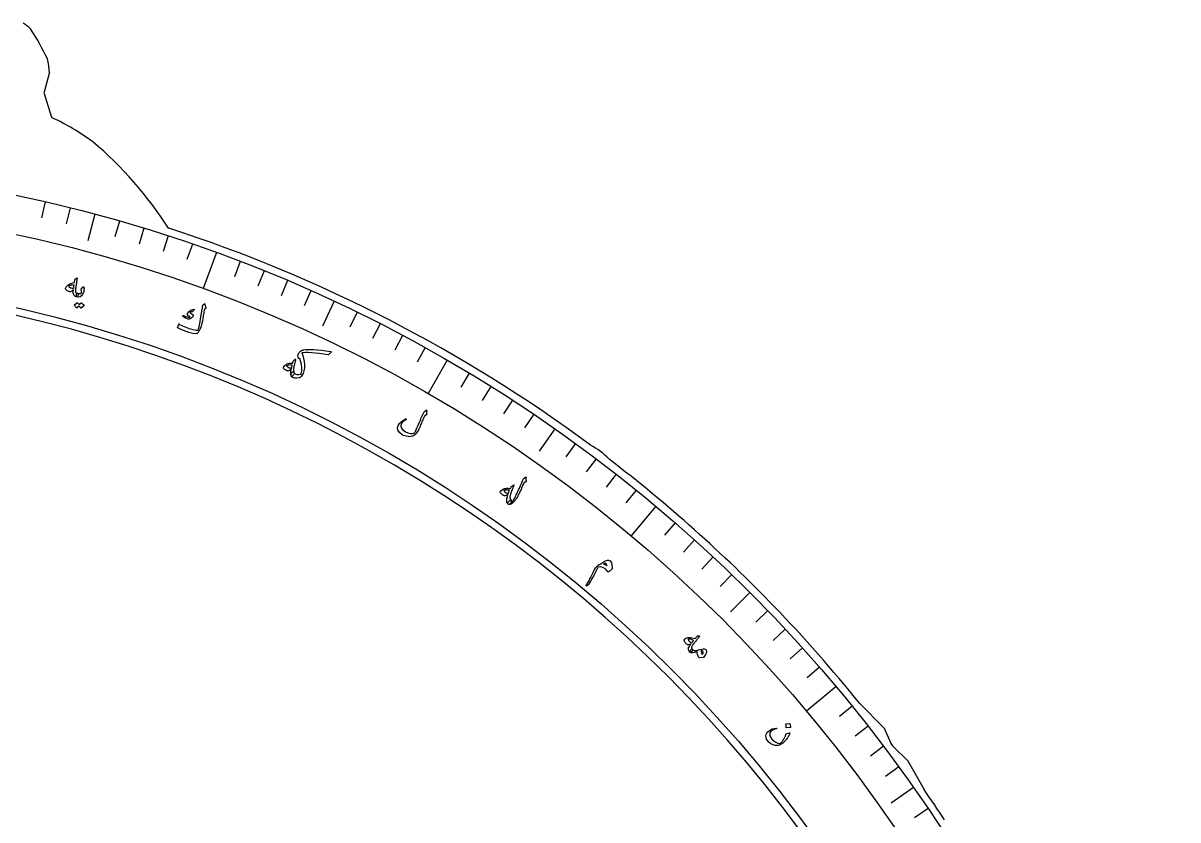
# Model space of a CAD drawing. Header units: millimetres. Extents: x -86 to 86, y -85 to 109.
# Drawn here: x 17.7 to 84.6, y 46.6 to 92.7 of the extents above; entities that cross this region are included whole.
import ezdxf

# ---------------------------------------------------------------- set-up
doc = ezdxf.new("R2010")
doc.units = ezdxf.units.MM
for name, color, linetype in [('CUT_INNER', 6, 'Continuous'), ('CUT_OUTER', 1, 'Continuous'), ('ENGRAVE', 7, 'Continuous'), ('ENGRAVE_FINE', 8, 'Continuous'), ('TEXT', 5, 'Continuous')]:
    doc.layers.add(name, color=color, linetype=linetype)

msp = doc.modelspace()

# ---------------------------------------------------------------- linework, layer by layer
at = {"layer": 'CUT_INNER'}
msp.add_arc((0, 0), 77.775, 126.210938, 87.539062, dxfattribs=at)
at = {"layer": 'CUT_OUTER'}
for points in [[(19.2634, 89.9096), (19.2625, 89.9059), (18.9478, 88.7523)], [(18.9491, 88.6686), (19.3553, 87.3496)], [(26.147, 80.8785), (26.1672, 80.872)], [(66.1552, 53.3706), (67.5377, 51.9884), (67.54, 51.9859), (67.5415, 51.9828), (67.9454, 51.0726), (67.9607, 51.0524), (68.0567, 50.9238), (68.9539, 50.0266), (68.9561, 50.0241), (68.9579, 50.0213), (69.8757, 48.3976)]]:
    msp.add_lwpolyline(points, dxfattribs=at)
for centre, radius, start, end in [((14.9527, 88.5672), 5.0188, 50.075218, 56.295423), ((1.932, 82.1338), 19.2228, 26.370134, 32.33712), ((11.0298, 89.124), 8.2709, 5.450292, 10.787015), ((19.0925, 88.7128), 0.15, 164.73801, 197.114812), ((19.4986, 87.3938), 0.15, 197.114812, 239.420089), ((13.6425, 74.8071), 13.733, 53.698462, 65.110701), ((7.6636, 69.1099), 21.912, 32.485501, 49.91593), ((0.0032, 0.0077), 84.9916, 53.494836, 72.070763), ((48.7133, 64.7289), 4.0439, 43.296369, 62.759891), ((0.0515, 0.0537), 84.9257, 43.943312, 52.580194), ((0.1367, 0.1262), 84.814, 38.886408, 43.948011), ((3.5018, 2.3632), 80.7754, 33.23567, 34.743674)]:
    msp.add_arc(centre, radius, start, end, dxfattribs=at)
at = {"layer": 'ENGRAVE'}
for points in [[(21.8874, 81.685), (21.476, 80.1496)], [(28.9234, 79.4665), (28.1623, 77.3754)], [(35.7393, 76.6433), (35.0676, 75.2027)], [(42.2833, 73.2367), (41.1706, 71.3096)], [(48.5054, 69.2728), (47.5937, 67.9708)], [(54.3583, 64.7817), (52.9279, 63.077)], [(59.7975, 59.7975), (58.6736, 58.6736)], [(64.7817, 54.3583), (63.077, 52.9279)], [(69.2728, 48.5054), (67.9708, 47.5937)]]:
    msp.add_lwpolyline(points, dxfattribs=at)
for radius in [84.5665, 82.3412, 78.2085]:
    msp.add_circle((0, 0), radius, dxfattribs=at)
at = {"layer": 'ENGRAVE_FINE'}
for points in [[(19.0233, 82.3991), (18.8088, 81.4698)], [(20.4585, 82.0545), (20.2278, 81.1291)], [(23.3097, 81.2905), (23.0468, 80.3738)], [(24.7249, 80.8713), (24.446, 79.9593)], [(26.1325, 80.4275), (25.8378, 79.5205)], [(27.5322, 79.9592), (27.2217, 79.0575)], [(30.3059, 78.9496), (29.9641, 78.0593)], [(31.6792, 78.4087), (31.3219, 77.5244)], [(33.0428, 77.8439), (32.6701, 76.966)], [(34.3963, 77.2553), (34.0084, 76.3841)], [(37.0715, 76.0079), (36.6534, 75.1507)], [(38.3924, 75.3493), (37.9594, 74.4996)], [(39.7016, 74.6678), (39.2538, 73.8257)], [(40.9987, 73.9635), (40.5363, 73.1294)], [(43.555, 72.4876), (43.0638, 71.6702)], [(44.8134, 71.7165), (44.308, 70.9077)], [(46.0582, 70.9234), (45.5388, 70.1236)], [(47.289, 70.1088), (46.7557, 69.3182)], [(49.7069, 68.4157), (49.1464, 67.6442)], [(50.8934, 67.5378), (50.3194, 66.7762)], [(52.0643, 66.6393), (51.4772, 65.8878)], [(53.2194, 65.7205), (52.6192, 64.9793)], [(55.4806, 63.8231), (54.8549, 63.1034)], [(56.586, 62.8452), (55.9479, 62.1364)], [(57.6742, 61.848), (57.0238, 61.1505)], [(58.7448, 60.832), (58.0823, 60.146)], [(60.832, 58.7448), (60.146, 58.0823)], [(61.848, 57.6742), (61.1505, 57.0238)], [(62.8452, 56.586), (62.1364, 55.9479)], [(63.8231, 55.4806), (63.1034, 54.8549)], [(65.7205, 53.2194), (64.9793, 52.6192)], [(66.6393, 52.0643), (65.8878, 51.4772)], [(67.5378, 50.8934), (66.7762, 50.3194)], [(68.4157, 49.7069), (67.6442, 49.1464)], [(70.1088, 47.289), (69.3182, 46.7557)]]:
    msp.add_lwpolyline(points, dxfattribs=at)
at = {"layer": 'TEXT'}
for points in [[(20.8252, 77.9846), (20.8427, 77.9953), (20.8538, 77.9942), (20.8587, 77.9812), (20.8574, 77.9563), (20.8551, 77.9417), (20.8523, 77.9214), (20.8489, 77.8954), (20.8449, 77.8637), (20.8401, 77.8261), (20.8343, 77.7823), (20.8274, 77.7323), (20.8194, 77.6761), (20.8116, 77.6209), (20.8046, 77.5715), (20.7984, 77.5278), (20.793, 77.49), (20.7883, 77.4581), (20.7845, 77.4322), (20.7816, 77.4125), (20.7796, 77.3988), (20.7689, 77.312), (20.7683, 77.2425), (20.7779, 77.1902), (20.7976, 77.1552), (20.8139, 77.1392), (20.8352, 77.126), (20.8615, 77.1153), (20.8928, 77.1073), (20.9104, 77.0993), (20.9221, 77.0864), (20.9279, 77.0687), (20.9277, 77.0461), (20.9228, 77.0202), (20.915, 76.9947), (20.9042, 76.9698), (20.8905, 76.9453), (20.876, 76.9252), (20.8623, 76.9111), (20.8492, 76.903), (20.8368, 76.9008), (20.7772, 76.9175), (20.7286, 76.9423), (20.6911, 76.9752), (20.6646, 77.0162), (20.6476, 77.0704), (20.6396, 77.1379), (20.6407, 77.2187), (20.6507, 77.3127), (20.6037, 77.2664), (20.5592, 77.232), (20.5173, 77.2094), (20.478, 77.1988), (20.4485, 77.1991), (20.4153, 77.205), (20.3784, 77.2164), (20.3377, 77.2334), (20.2958, 77.2552), (20.2614, 77.2768), (20.2347, 77.2982), (20.2156, 77.3195), (20.2019, 77.3432), (20.1947, 77.3661), (20.1941, 77.3883), (20.1999, 77.4096), (20.2122, 77.435), (20.229, 77.4622), (20.2503, 77.4914), (20.2761, 77.5224), (20.3038, 77.5531), (20.3273, 77.5772), (20.3466, 77.5947), (20.3618, 77.6056), (20.4407, 77.6457), (20.5245, 77.6808), (20.6132, 77.7108), (20.7069, 77.7357), (20.7156, 77.7806), (20.7236, 77.8192), (20.7308, 77.8516), (20.7373, 77.8777), (20.7444, 77.8991), (20.7535, 77.9176), (20.7646, 77.9331), (20.7777, 77.9456)], [(20.6857, 77.5913), (20.5946, 77.5849), (20.5145, 77.5685), (20.4454, 77.542), (20.3872, 77.5056), (20.3824, 77.4997), (20.381, 77.4937), (20.3829, 77.4873), (20.388, 77.4807), (20.4093, 77.4642), (20.4333, 77.4495), (20.4598, 77.4367), (20.4891, 77.4258), (20.521, 77.4168), (20.5555, 77.4097), (20.5927, 77.4045), (20.6326, 77.4012), (20.6389, 77.4015), (20.646, 77.4032), (20.6537, 77.4062), (20.6621, 77.4106), (20.6658, 77.4297), (20.6692, 77.4499), (20.6725, 77.471), (20.6755, 77.4931), (20.6784, 77.5162), (20.681, 77.5402), (20.6834, 77.5653), (20.6857, 77.5913)], [(21.1057, 77.3475), (21.2089, 77.4721), (21.2227, 77.4851), (21.2342, 77.4879), (21.2437, 77.4806), (21.2509, 77.463), (21.2597, 77.414), (21.2633, 77.3644), (21.2619, 77.3142), (21.2553, 77.2634), (21.2434, 77.2117), (21.226, 77.1589), (21.203, 77.1051), (21.1745, 77.0501), (21.1097, 76.9622), (21.0318, 76.9081), (20.9409, 76.8876), (20.8368, 76.9008), (20.8272, 76.9112), (20.8213, 76.9364), (20.8191, 76.9762), (20.8205, 77.0308), (20.8243, 77.0592), (20.8311, 77.0815), (20.8409, 77.0978), (20.8537, 77.108), (20.8624, 77.1109), (20.8718, 77.1117), (20.882, 77.1105), (20.8928, 77.1073), (20.9566, 77.0921), (21.0152, 77.09), (21.0684, 77.1011), (21.1164, 77.1252), (21.1189, 77.1275), (21.1204, 77.1309), (21.1211, 77.1355), (21.1208, 77.1413), (21.1206, 77.1761), (21.1163, 77.2127), (21.1079, 77.2511), (21.0953, 77.2912), (21.0916, 77.306), (21.0922, 77.3204), (21.0969, 77.3342), (21.1057, 77.3475)], [(21.1052, 76.5489), (21.1088, 76.551), (21.1133, 76.5516), (21.1185, 76.5508), (21.1246, 76.5485), (21.1446, 76.5339), (21.1637, 76.5186), (21.1818, 76.5026), (21.199, 76.486), (21.2153, 76.4685), (21.2309, 76.45), (21.2457, 76.4305), (21.2597, 76.4099), (21.2619, 76.4042), (21.2621, 76.3988), (21.2602, 76.3936), (21.2563, 76.3887), (21.0992, 76.2448), (21.0956, 76.2433), (21.0913, 76.2445), (21.0861, 76.2484), (21.0801, 76.255), (21.0764, 76.2606), (21.0699, 76.2686), (21.0608, 76.2791), (21.049, 76.292), (21.0343, 76.3075), (21.0169, 76.3258), (20.9965, 76.3469), (20.9732, 76.3708), (20.8501, 76.2591), (20.845, 76.256), (20.8396, 76.2564), (20.834, 76.2602), (20.8281, 76.2675), (20.8229, 76.2739), (20.8148, 76.2835), (20.8036, 76.2964), (20.7893, 76.3126), (20.7717, 76.3322), (20.7504, 76.3552), (20.7255, 76.3817), (20.6969, 76.4116), (20.6943, 76.416), (20.6937, 76.4199), (20.6951, 76.4232), (20.6984, 76.426), (20.8551, 76.5632), (20.8587, 76.5653), (20.8632, 76.566), (20.8684, 76.5652), (20.8745, 76.5629), (20.8919, 76.5515), (20.9083, 76.5392), (20.924, 76.5261), (20.9388, 76.5121), (20.9527, 76.4974), (20.9659, 76.4821), (20.9784, 76.4663), (20.99, 76.4499)], [(28.2572, 76.4795), (28.2611, 76.4509), (28.2661, 76.4233), (28.2721, 76.3968), (28.2791, 76.3713), (28.2872, 76.3468), (28.2967, 76.3233), (28.3075, 76.3007), (28.3195, 76.279), (28.3232, 76.268), (28.3218, 76.2572), (28.3153, 76.2468), (28.3038, 76.2366), (28.2383, 76.1849), (28.2317, 76.1791), (28.2266, 76.174), (28.223, 76.1696), (28.221, 76.1659), (28.1911, 75.9714), (28.1627, 75.7962), (28.1358, 75.6401), (28.1106, 75.5032), (28.0869, 75.3858), (28.0647, 75.2879), (28.0441, 75.2095), (28.0251, 75.1508), (27.9844, 75.0416), (27.9695, 75.0077), (27.9529, 74.9744), (27.9347, 74.9415), (27.9147, 74.909), (27.8928, 74.8771), (27.869, 74.8458), (27.8432, 74.8151), (27.8154, 74.7849), (27.7289, 74.757), (27.5684, 74.7756), (27.3337, 74.8404), (27.0244, 74.9505), (26.9291, 74.9886), (26.8418, 75.0262), (26.7625, 75.0634), (26.6912, 75.1001), (26.6854, 75.1055), (26.6821, 75.1116), (26.6812, 75.1184), (26.6827, 75.1258), (26.6929, 75.1609), (26.7024, 75.1927), (26.7112, 75.2212), (26.7193, 75.2465), (26.7269, 75.2689), (26.734, 75.2887), (26.7406, 75.3057), (26.7467, 75.3201), (26.7506, 75.328), (26.7552, 75.3316), (26.7604, 75.3308), (26.7663, 75.3257), (26.8129, 75.2913), (26.8761, 75.2557), (26.9557, 75.2188), (27.0519, 75.1807), (27.3425, 75.0756), (27.5745, 75.0064), (27.7483, 74.9735), (27.8641, 74.9773), (27.8892, 75.0452), (27.9212, 75.1736), (27.96, 75.3625), (28.0055, 75.612), (28.0489, 75.8626), (28.0808, 76.0524), (28.1013, 76.1815), (28.1106, 76.2498), (28.1126, 76.2687), (28.1145, 76.2864), (28.1162, 76.3029), (28.1178, 76.3181), (28.1192, 76.332), (28.1204, 76.3444), (28.1214, 76.3553), (28.1221, 76.3647), (28.125, 76.3847), (28.1309, 76.4026), (28.14, 76.4184), (28.1521, 76.4322), (28.2265, 76.501), (28.2321, 76.5054), (28.2373, 76.5078), (28.2421, 76.5081), (28.2465, 76.5063), (28.2508, 76.5014), (28.254, 76.4953), (28.2562, 76.488), (28.2572, 76.4795)], [(27.632, 76.1819), (27.636, 76.1798), (27.6391, 76.1768), (27.6412, 76.1728), (27.6423, 76.168), (27.6419, 76.1642), (27.6408, 76.1603), (27.639, 76.1564), (27.6366, 76.1524), (27.5462, 76.0511), (27.5361, 76.0412), (27.5267, 76.0342), (27.518, 76.03), (27.5101, 76.0288), (27.4789, 76.0311), (27.451, 76.0293), (27.4264, 76.0235), (27.4052, 76.0136), (27.3991, 76.0066), (27.4002, 75.9964), (27.4085, 75.983), (27.4238, 75.9665), (27.4349, 75.9576), (27.4464, 75.9488), (27.4585, 75.9402), (27.4711, 75.9317), (27.4844, 75.9232), (27.4985, 75.9148), (27.5133, 75.9064), (27.529, 75.898), (27.5776, 75.8537), (27.5782, 75.7986), (27.5311, 75.7328), (27.4362, 75.6561), (27.4012, 75.6357), (27.3691, 75.6216), (27.3399, 75.6137), (27.3136, 75.612), (27.2868, 75.6158), (27.2515, 75.6261), (27.2078, 75.643), (27.1557, 75.6663), (27.1293, 75.6788), (27.1046, 75.6916), (27.0815, 75.7047), (27.0602, 75.7182), (27.0405, 75.7315), (27.0221, 75.7444), (27.0051, 75.7568), (26.9896, 75.7686), (26.9809, 75.7785), (26.9756, 75.7881), (26.9737, 75.7974), (26.9752, 75.8065), (26.9797, 75.8149), (26.9862, 75.8196), (26.9946, 75.8209), (27.0049, 75.8187), (27.037, 75.8096), (27.0732, 75.7987), (27.1135, 75.786), (27.1579, 75.7716), (27.2408, 75.7445), (27.3067, 75.7263), (27.3554, 75.7171), (27.3871, 75.7169), (27.3917, 75.7182), (27.3949, 75.721), (27.3968, 75.7252), (27.3972, 75.7309), (27.3964, 75.7348), (27.3938, 75.7391), (27.3894, 75.7436), (27.3833, 75.7486), (27.3237, 75.7877), (27.2993, 75.8054), (27.2796, 75.8239), (27.2646, 75.8431), (27.2543, 75.8633), (27.2474, 75.885), (27.246, 75.9054), (27.2501, 75.9244), (27.2598, 75.9421), (27.3463, 76.0537), (27.4372, 76.1309), (27.5325, 76.1736), (27.632, 76.1819)], [(35.5246, 73.7403), (35.5486, 73.7336), (35.5599, 73.7213), (35.5585, 73.7037), (35.5443, 73.6807), (35.4749, 73.5981), (35.4559, 73.5775), (35.4379, 73.5631), (35.4208, 73.5549), (35.4046, 73.5527), (35.1208, 73.5915), (34.8629, 73.6227), (34.6308, 73.6467), (34.4245, 73.6637), (34.2442, 73.6736), (34.0899, 73.6761), (33.9618, 73.6714), (33.8597, 73.6596), (33.9218, 73.5001), (33.9688, 73.3343), (34.0006, 73.1623), (34.0172, 72.9841), (34.0157, 72.7861), (33.9913, 72.6132), (33.9443, 72.4652), (33.8749, 72.3422), (33.8336, 72.2916), (33.7939, 72.2528), (33.7557, 72.2257), (33.7192, 72.2103), (33.5869, 72.188), (33.4709, 72.1921), (33.3712, 72.2225), (33.2876, 72.2794), (33.258, 72.3176), (33.2443, 72.3634), (33.2465, 72.4171), (33.2646, 72.4784), (33.2861, 72.5241), (33.3094, 72.5546), (33.3345, 72.5699), (33.3614, 72.57), (33.3723, 72.5643), (33.3847, 72.554), (33.3986, 72.5391), (33.4139, 72.5196), (33.4833, 72.4532), (33.5765, 72.417), (33.6935, 72.4108), (33.8344, 72.4346), (33.8633, 72.6194), (33.8599, 72.8299), (33.8239, 73.0663), (33.7549, 73.3284), (33.7518, 73.3335), (33.7473, 73.3364), (33.7415, 73.337), (33.7343, 73.3352), (33.7014, 73.3268), (33.694, 73.3254), (33.6878, 73.3272), (33.6826, 73.332), (33.6785, 73.34), (33.6274, 73.5046), (33.629, 73.5146), (33.6375, 73.5353), (33.6527, 73.5665), (33.6748, 73.6083), (33.6998, 73.6521), (33.7228, 73.6871), (33.7436, 73.7131), (33.7624, 73.7304), (33.7904, 73.7504), (33.8179, 73.7684), (33.845, 73.7842), (33.8716, 73.798), (33.8978, 73.8098), (33.9237, 73.8198), (33.9493, 73.828), (33.9745, 73.8344), (34.0903, 73.8505), (34.2284, 73.8589), (34.3887, 73.8595), (34.5714, 73.8522), (34.7762, 73.8369), (35.0034, 73.8132), (35.2529, 73.7811), (35.5246, 73.7403)], [(33.4139, 72.5196), (33.4232, 72.4893), (33.4198, 72.4547), (33.4037, 72.4159), (33.3748, 72.3727), (33.3352, 72.3277), (33.3031, 72.3018), (33.2785, 72.2949), (33.2614, 72.3072), (33.232, 72.383), (33.2229, 72.4825), (33.2339, 72.6057), (33.2651, 72.7527), (33.2057, 72.6851), (33.1538, 72.6389), (33.1095, 72.6141), (33.0726, 72.6106), (33.0556, 72.6149), (33.0378, 72.6206), (33.0191, 72.6276), (32.9996, 72.636), (32.9793, 72.6454), (32.9581, 72.6555), (32.9361, 72.6663), (32.9133, 72.6778), (32.8741, 72.7002), (32.8441, 72.7201), (32.8234, 72.7375), (32.8119, 72.7523), (32.8018, 72.7854), (32.7996, 72.8145), (32.8055, 72.8398), (32.8193, 72.8611), (32.8842, 72.9234), (32.9377, 72.9707), (32.9799, 73.0028), (33.0108, 73.0198), (33.0475, 73.0326), (33.0851, 73.0436), (33.1239, 73.0528), (33.1636, 73.0602), (33.2046, 73.0659), (33.2474, 73.0698), (33.2918, 73.0719), (33.3379, 73.0723), (33.3655, 73.1616), (33.3713, 73.18), (33.3784, 73.1956), (33.3868, 73.2082), (33.3965, 73.218), (33.4866, 73.2945), (33.5016, 73.3022), (33.5102, 73.2974), (33.5126, 73.2802), (33.5085, 73.2505), (33.4833, 73.1616), (33.4606, 73.0799), (33.4406, 73.0053), (33.4231, 72.9379), (33.4086, 72.8777), (33.3973, 72.8245), (33.3893, 72.7786), (33.3846, 72.7398), (33.3818, 72.6733), (33.3857, 72.6144), (33.3964, 72.5632), (33.4139, 72.5196)], [(33.3114, 72.9511), (33.2094, 72.9601), (33.1218, 72.9552), (33.0486, 72.9365), (32.9897, 72.9041), (33.0012, 72.8859), (33.0182, 72.8677), (33.0408, 72.8496), (33.069, 72.8316), (33.086, 72.823), (33.1034, 72.815), (33.1213, 72.8076), (33.1397, 72.8008), (33.1586, 72.7949), (33.1782, 72.7901), (33.1984, 72.7865), (33.2194, 72.784), (33.2468, 72.7882), (33.2691, 72.8071), (33.2864, 72.8407), (33.2987, 72.889), (33.3024, 72.9121), (33.3057, 72.9302), (33.3087, 72.9432), (33.3114, 72.9511)], [(41.0587, 70.3352), (41.0661, 70.3394), (41.0734, 70.3411), (41.0807, 70.3405), (41.088, 70.3374), (41.0941, 70.3323), (41.0978, 70.3255), (41.0991, 70.317), (41.0981, 70.3068), (41.09, 70.2483), (41.0869, 70.1956), (41.0888, 70.1485), (41.0958, 70.107), (41.0968, 70.093), (41.092, 70.0803), (41.0814, 70.069), (41.0649, 70.059), (41.0557, 70.0549), (41.0469, 70.0509), (41.0385, 70.0471), (41.0305, 70.0433), (41.0231, 70.0398), (41.0161, 70.0366), (41.0098, 70.0338), (41.004, 70.0313), (40.9939, 70.0265), (40.9844, 70.0193), (40.9756, 70.0097), (40.9675, 69.9976), (40.9492, 69.9607), (40.9298, 69.9201), (40.9093, 69.8759), (40.8877, 69.828), (40.8649, 69.7766), (40.8407, 69.7216), (40.8151, 69.6631), (40.7882, 69.6012), (40.7622, 69.5388), (40.7372, 69.4805), (40.7134, 69.4262), (40.6907, 69.3759), (40.6692, 69.3293), (40.6489, 69.2863), (40.6299, 69.247), (40.6121, 69.2112), (40.555, 69.1077), (40.49, 69.0161), (40.4173, 68.9363), (40.3367, 68.8683), (40.2778, 68.8352), (40.205, 68.8152), (40.1184, 68.8085), (40.018, 68.8148), (39.915, 68.8315), (39.8227, 68.8546), (39.741, 68.8841), (39.6698, 68.9202), (39.5106, 69.0434), (39.4241, 69.18), (39.4104, 69.3304), (39.4697, 69.4946), (39.542, 69.601), (39.6333, 69.6936), (39.7434, 69.7722), (39.8726, 69.8369), (39.8814, 69.84), (39.8891, 69.8405), (39.8957, 69.8386), (39.9013, 69.8342), (39.9064, 69.8281), (39.9095, 69.8221), (39.9106, 69.8161), (39.9096, 69.8103), (39.9069, 69.8025), (39.9027, 69.7958), (39.8971, 69.7903), (39.8902, 69.7859), (39.79, 69.7207), (39.7125, 69.6608), (39.6575, 69.6061), (39.6251, 69.5567), (39.5966, 69.4267), (39.6268, 69.3073), (39.7157, 69.1983), (39.8632, 69.0995), (40.0101, 69.0347), (40.1477, 69.0013), (40.2761, 68.9996), (40.3954, 69.0295), (40.4148, 69.0663), (40.4365, 69.1098), (40.4607, 69.16), (40.4871, 69.2168), (40.5159, 69.2807), (40.547, 69.3516), (40.5802, 69.4296), (40.6157, 69.5148), (40.6533, 69.6021), (40.6905, 69.6879), (40.7276, 69.7721), (40.7643, 69.8547), (40.801, 69.9357), (40.8376, 70.0149), (40.8743, 70.0924), (40.911, 70.1682), (40.9434, 70.2429), (40.9484, 70.2506), (40.9539, 70.2574), (40.9599, 70.2632), (40.9664, 70.268)], [(46.8015, 66.4631), (46.8117, 66.4699), (46.8212, 66.4732), (46.83, 66.473), (46.8382, 66.4692), (46.844, 66.4635), (46.8475, 66.4561), (46.8487, 66.4471), (46.8476, 66.4364), (46.8373, 66.3846), (46.8336, 66.335), (46.8366, 66.2876), (46.8463, 66.2424), (46.8474, 66.2246), (46.8422, 66.2095), (46.8308, 66.1971), (46.8131, 66.1872), (46.8027, 66.1829), (46.7921, 66.1788), (46.7814, 66.1747), (46.7706, 66.1707), (46.7597, 66.1667), (46.749, 66.1626), (46.7385, 66.1584), (46.728, 66.1542), (46.7158, 66.1346), (46.6879, 66.0756), (46.6442, 65.9771), (46.5846, 65.8392), (46.552, 65.7634), (46.521, 65.6924), (46.4916, 65.6263), (46.4637, 65.5651), (46.4374, 65.509), (46.4127, 65.4581), (46.3895, 65.4126), (46.3679, 65.3723), (46.3466, 65.3349), (46.3246, 65.298), (46.3019, 65.2616), (46.2785, 65.2258), (46.2543, 65.1903), (46.2291, 65.1552), (46.2031, 65.1203), (46.1762, 65.0856), (46.0778, 64.9753), (45.9887, 64.906), (45.9089, 64.8778), (45.8384, 64.8907), (45.8117, 64.9085), (45.796, 64.9308), (45.7915, 64.9576), (45.7981, 64.989), (45.8127, 65.021), (45.8324, 65.0499), (45.857, 65.0756), (45.8866, 65.0982), (45.9179, 65.1164), (45.9446, 65.125), (45.9667, 65.1241), (45.9843, 65.1136), (45.9965, 65.1036), (46.0075, 65.0947), (46.0172, 65.0868), (46.0257, 65.08), (46.0333, 65.0744), (46.0401, 65.0702), (46.0464, 65.0673), (46.0519, 65.0659), (46.081, 65.0886), (46.115, 65.1304), (46.1538, 65.1914), (46.1975, 65.2715), (46.222, 65.3202), (46.2492, 65.3765), (46.2794, 65.4405), (46.3123, 65.5121), (46.3483, 65.5913), (46.3875, 65.6784), (46.4299, 65.7731), (46.4755, 65.8756), (46.5199, 65.9759), (46.5587, 66.0642), (46.5919, 66.1404), (46.6195, 66.2046), (46.6416, 66.2566), (46.6584, 66.2964), (46.6698, 66.3239), (46.676, 66.3392), (46.6855, 66.3582), (46.6985, 66.3764), (46.7151, 66.394), (46.7352, 66.4109), (46.7463, 66.4186), (46.7566, 66.426), (46.7661, 66.4331), (46.7747, 66.4398), (46.7826, 66.4461), (46.7897, 66.4521), (46.796, 66.4578), (46.8015, 66.4631)], [(45.926, 65.4135), (45.9096, 65.3195), (45.9142, 65.238), (45.9397, 65.1689), (45.9863, 65.1123), (45.9985, 65.096), (46.0031, 65.0756), (46.0001, 65.0512), (45.9895, 65.0227), (45.9822, 65.0087), (45.9742, 64.9949), (45.9656, 64.9812), (45.9563, 64.9675), (45.9462, 64.9543), (45.9351, 64.9417), (45.9231, 64.9298), (45.9101, 64.9186), (45.8871, 64.9014), (45.8673, 64.8907), (45.8506, 64.8865), (45.8371, 64.8888), (45.8049, 64.9115), (45.7781, 64.9391), (45.7566, 64.9717), (45.7403, 65.0093), (45.7251, 65.1052), (45.7329, 65.2186), (45.7637, 65.3496), (45.8175, 65.4982), (45.7468, 65.4375), (45.6868, 65.3982), (45.6376, 65.3803), (45.599, 65.384), (45.5822, 65.3918), (45.5648, 65.4006), (45.547, 65.4105), (45.5286, 65.4215), (45.5096, 65.4337), (45.4898, 65.4471), (45.4693, 65.4617), (45.448, 65.4775), (45.4098, 65.508), (45.3818, 65.5336), (45.364, 65.5542), (45.3565, 65.5698), (45.3506, 65.6047), (45.353, 65.6344), (45.3638, 65.6591), (45.3829, 65.6788), (45.4556, 65.7311), (45.5144, 65.7699), (45.5592, 65.7953), (45.59, 65.8072), (45.6262, 65.815), (45.6645, 65.8207), (45.7048, 65.8241), (45.7473, 65.8254), (45.7919, 65.8244), (45.8386, 65.8212), (45.8875, 65.8158), (45.9384, 65.8082), (45.9811, 65.8943), (45.9867, 65.9044), (45.992, 65.9136), (45.9968, 65.922), (46.0013, 65.9295), (46.0056, 65.9361), (46.01, 65.9415), (46.0145, 65.9458), (46.0192, 65.9489), (46.1223, 66.0132), (46.1388, 66.0198), (46.1466, 66.0136), (46.1459, 65.9945), (46.1365, 65.9626), (46.101, 65.8878), (46.0682, 65.8146), (46.0382, 65.7431), (46.011, 65.6732), (45.9864, 65.6053), (45.964, 65.5393), (45.9439, 65.4754), (45.926, 65.4135)], [(45.8871, 65.6932), (45.8703, 65.6988), (45.8527, 65.7042), (45.8343, 65.7094), (45.815, 65.7145), (45.7948, 65.719), (45.7735, 65.7225), (45.7511, 65.7248), (45.7276, 65.7262), (45.7044, 65.7272), (45.6818, 65.7269), (45.6596, 65.7251), (45.6379, 65.7219), (45.6167, 65.7173), (45.5963, 65.711), (45.5766, 65.7031), (45.5576, 65.6937), (45.5881, 65.6427), (45.6342, 65.5993), (45.696, 65.5633), (45.7735, 65.5347), (45.7888, 65.5348), (45.8043, 65.5415), (45.8202, 65.5549), (45.8364, 65.575)], [(51.1837, 61.4488), (51.213, 61.4738), (51.2429, 61.4981), (51.2736, 61.5215), (51.305, 61.5442), (51.3371, 61.5657), (51.37, 61.5855), (51.4037, 61.6038), (51.4382, 61.6204), (51.5057, 61.6463), (51.5651, 61.6607), (51.6165, 61.6636), (51.6599, 61.655), (51.7118, 61.6249), (51.7538, 61.5738), (51.7861, 61.5019), (51.8084, 61.409), (51.8129, 61.3815), (51.8165, 61.354), (51.8193, 61.3263), (51.8212, 61.2986), (51.8224, 61.2708), (51.823, 61.2426), (51.8229, 61.2143), (51.8223, 61.1856), (51.8209, 61.1698), (51.8175, 61.1561), (51.8121, 61.1446), (51.8045, 61.1352), (51.767, 61.1034), (51.7334, 61.0752), (51.7035, 61.0505), (51.6775, 61.0294), (51.6557, 61.0121), (51.6385, 60.999), (51.6259, 60.9898), (51.618, 60.9848), (51.6056, 60.9809), (51.5942, 60.9815), (51.584, 60.9867), (51.5749, 60.9963), (51.4513, 61.1344), (51.3193, 61.2255), (51.1794, 61.2694), (51.0316, 61.2661), (51.0179, 61.262), (51.0068, 61.2558), (50.9982, 61.2475), (50.992, 61.2371), (50.9215, 61.0874), (50.8453, 60.9339), (50.7634, 60.7766), (50.6758, 60.6155), (50.5518, 60.4039), (50.4528, 60.2597), (50.3789, 60.1828), (50.3302, 60.1732), (50.3224, 60.1836), (50.322, 60.1987), (50.3289, 60.2185), (50.3431, 60.243), (50.3761, 60.2913), (50.409, 60.3428), (50.4419, 60.3974), (50.4747, 60.4552), (50.5076, 60.5158), (50.5407, 60.5789), (50.5739, 60.6446), (50.6074, 60.7129), (50.7195, 60.9418), (50.8142, 61.1184), (50.8914, 61.2426), (50.9515, 61.3141), (50.9845, 61.3433), (51.0165, 61.3687), (51.0476, 61.3905), (51.0778, 61.4086), (51.1067, 61.4233), (51.134, 61.4349), (51.1596, 61.4434), (51.1837, 61.4488)], [(51.3349, 61.4372), (51.3576, 61.4301), (51.3807, 61.4217), (51.4043, 61.4119), (51.4284, 61.4008), (51.4527, 61.3885), (51.4772, 61.375), (51.502, 61.3603), (51.5269, 61.3445), (51.5156, 61.395), (51.5014, 61.4334), (51.4845, 61.4598), (51.4649, 61.4741), (51.4337, 61.4818), (51.4017, 61.4782), (51.3687, 61.4633), (51.3349, 61.4372)], [(56.8586, 57.2922), (56.879, 57.2928), (56.8882, 57.2862), (56.8859, 57.2725), (56.8724, 57.2517), (56.8632, 57.2401), (56.8506, 57.2238), (56.8348, 57.203), (56.8155, 57.1775), (56.7926, 57.1472), (56.7658, 57.1121), (56.7349, 57.0722), (56.7001, 57.0274), (56.6659, 56.9834), (56.6352, 56.944), (56.6081, 56.9092), (56.5845, 56.8791), (56.5646, 56.8538), (56.5485, 56.8332), (56.5362, 56.8175), (56.5276, 56.8067), (56.4751, 56.7367), (56.44, 56.6767), (56.4223, 56.6265), (56.422, 56.5863), (56.4282, 56.5644), (56.4401, 56.5423), (56.4576, 56.52), (56.4807, 56.4975), (56.492, 56.4818), (56.4958, 56.4648), (56.492, 56.4465), (56.4806, 56.427), (56.4635, 56.407), (56.444, 56.3888), (56.4223, 56.3725), (56.3982, 56.3581), (56.3757, 56.3479), (56.3567, 56.3425), (56.3413, 56.3419), (56.3295, 56.3462), (56.2861, 56.3904), (56.2563, 56.436), (56.2401, 56.4832), (56.2375, 56.5319), (56.2497, 56.5875), (56.2764, 56.65), (56.3175, 56.7195), (56.373, 56.7961), (56.3091, 56.7793), (56.2534, 56.7716), (56.2059, 56.7728), (56.1665, 56.7832), (56.141, 56.7981), (56.1151, 56.8197), (56.0888, 56.848), (56.0619, 56.8831), (56.0364, 56.9228), (56.0174, 56.9586), (56.0049, 56.9905), (55.9989, 57.0184), (55.9988, 57.0458), (56.004, 57.0693), (56.0144, 57.0888), (56.0301, 57.1044), (56.0534, 57.1203), (56.0815, 57.1356), (56.1145, 57.1503), (56.1523, 57.1644), (56.1916, 57.1772), (56.224, 57.1864), (56.2494, 57.192), (56.268, 57.1939), (56.3564, 57.1895), (56.4466, 57.1782), (56.5385, 57.1601), (56.6321, 57.1351), (56.662, 57.1697), (56.6881, 57.1992), (56.7105, 57.2237), (56.7291, 57.2431), (56.7459, 57.2582), (56.763, 57.2697), (56.7804, 57.2777), (56.7979, 57.282)], [(56.5419, 57.0204), (56.4597, 57.0601), (56.382, 57.0857), (56.3089, 57.0972), (56.2403, 57.0945), (56.2333, 57.0918), (56.229, 57.0873), (56.2275, 57.0808), (56.2287, 57.0725), (56.2389, 57.0476), (56.2523, 57.0229), (56.2691, 56.9986), (56.289, 56.9746), (56.3122, 56.951), (56.3386, 56.9276), (56.3683, 56.9046), (56.4012, 56.8819), (56.4069, 56.879), (56.4139, 56.8769), (56.4221, 56.8757), (56.4315, 56.8753), (56.4442, 56.8901), (56.4572, 56.9059), (56.4706, 56.9226), (56.4842, 56.9403), (56.4982, 56.9589), (56.5124, 56.9784), (56.527, 56.9989), (56.5419, 57.0204)], [(57.2558, 56.4863), (57.2895, 56.4145), (57.2797, 56.3181), (57.2265, 56.1972), (57.1298, 56.0517), (57.1219, 56.0421), (57.1137, 56.0351), (57.105, 56.0305), (57.096, 56.0285), (56.8876, 56.0065), (56.8741, 56.006), (56.8624, 56.0092), (56.8524, 56.0162), (56.8441, 56.0269), (56.8035, 56.1112), (56.7725, 56.1976), (56.751, 56.286), (56.739, 56.3765), (56.6011, 56.3219), (56.4869, 56.2987), (56.3964, 56.3067), (56.3295, 56.3462), (56.3257, 56.3544), (56.3262, 56.3671), (56.3308, 56.3845), (56.3397, 56.4066), (56.3677, 56.455), (56.3947, 56.4893), (56.4206, 56.5097), (56.4455, 56.5159), (56.4546, 56.5141), (56.4636, 56.5105), (56.4723, 56.5049), (56.4807, 56.4975), (56.5254, 56.4659), (56.5805, 56.4464), (56.6462, 56.439), (56.7224, 56.4437), (56.7616, 56.4515), (56.8238, 56.4666), (56.9088, 56.4889), (57.0169, 56.5183), (57.0931, 56.533), (57.1584, 56.5326), (57.2126, 56.517), (57.2558, 56.4863)], [(56.9695, 56.4445), (56.9745, 56.3867), (56.9883, 56.3293), (57.0109, 56.2722), (57.0422, 56.2154), (57.0731, 56.2507), (57.0914, 56.2865), (57.0971, 56.3229), (57.0902, 56.3597), (57.0727, 56.3928), (57.0468, 56.418), (57.0124, 56.4353), (56.9695, 56.4445)], [(62.0934, 52.2062), (62.0976, 52.2058), (62.1017, 52.2038), (62.1056, 52.2), (62.1094, 52.1946), (62.1252, 52.1467), (62.136, 52.0982), (62.1418, 52.0492), (62.1427, 51.9995), (62.1414, 51.9936), (62.1388, 51.9893), (62.1349, 51.9866), (62.1296, 51.9855), (61.9187, 51.9559), (61.9127, 51.9564), (61.9084, 51.9598), (61.9059, 51.9663), (61.9051, 51.9758), (61.9044, 51.9841), (61.903, 51.9968), (61.9009, 52.014), (61.8981, 52.0358), (61.8945, 52.0623), (61.8897, 52.0938), (61.8839, 52.1303), (61.8769, 52.1717), (61.8766, 52.1777), (61.8778, 52.1818), (61.8805, 52.1841), (61.8848, 52.1846)], [(62.1048, 51.6366), (62.0868, 51.5955), (62.067, 51.5538), (62.0455, 51.5114), (62.0221, 51.4683), (61.9966, 51.4246), (61.9685, 51.3803), (61.9377, 51.3355), (61.9044, 51.29), (61.87, 51.2462), (61.8342, 51.2048), (61.797, 51.1657), (61.7584, 51.1289), (61.7184, 51.0945), (61.6768, 51.0621), (61.6336, 51.0319), (61.5888, 51.0039), (61.5391, 50.9778), (61.49, 50.9574), (61.4414, 50.9429), (61.3934, 50.9343), (61.2669, 50.9351), (61.1417, 50.9702), (61.0175, 51.0393), (60.8943, 51.1426), (60.8185, 51.2284), (60.7655, 51.3149), (60.7354, 51.4023), (60.7282, 51.4906), (60.7437, 51.5748), (60.7786, 51.6535), (60.8329, 51.7267), (60.9068, 51.7944), (60.9964, 51.8528), (61.0926, 51.897), (61.1956, 51.9268), (61.3052, 51.9423), (61.3194, 51.942), (61.3298, 51.9389), (61.3364, 51.933), (61.3392, 51.9242), (61.3386, 51.9133), (61.3321, 51.9049), (61.3197, 51.8989), (61.3014, 51.8953), (61.1734, 51.8641), (61.0735, 51.8176), (61.0017, 51.7559), (60.9579, 51.6791), (60.9429, 51.5939), (60.9569, 51.5037), (61.0001, 51.4082), (61.0724, 51.3076), (61.1796, 51.2027), (61.2951, 51.1258), (61.4191, 51.077), (61.5516, 51.0563), (61.5553, 51.0567), (61.5598, 51.0585), (61.5651, 51.0617), (61.5711, 51.0663), (61.6148, 51.1069), (61.6601, 51.161), (61.7071, 51.2284), (61.7557, 51.3091), (61.7789, 51.3513), (61.8001, 51.391), (61.8193, 51.4283), (61.8364, 51.4631), (61.8513, 51.4955), (61.8637, 51.5255), (61.8737, 51.553), (61.8813, 51.5782), (61.8857, 51.5908), (61.8913, 51.6005), (61.8981, 51.6074), (61.9062, 51.6114), (62.0873, 51.6688), (62.0995, 51.6702), (62.1065, 51.6653), (62.1083, 51.6541), (62.1048, 51.6366)]]:
    msp.add_lwpolyline(points, close=True, dxfattribs=at)

doc.saveas('drawing.dxf')
